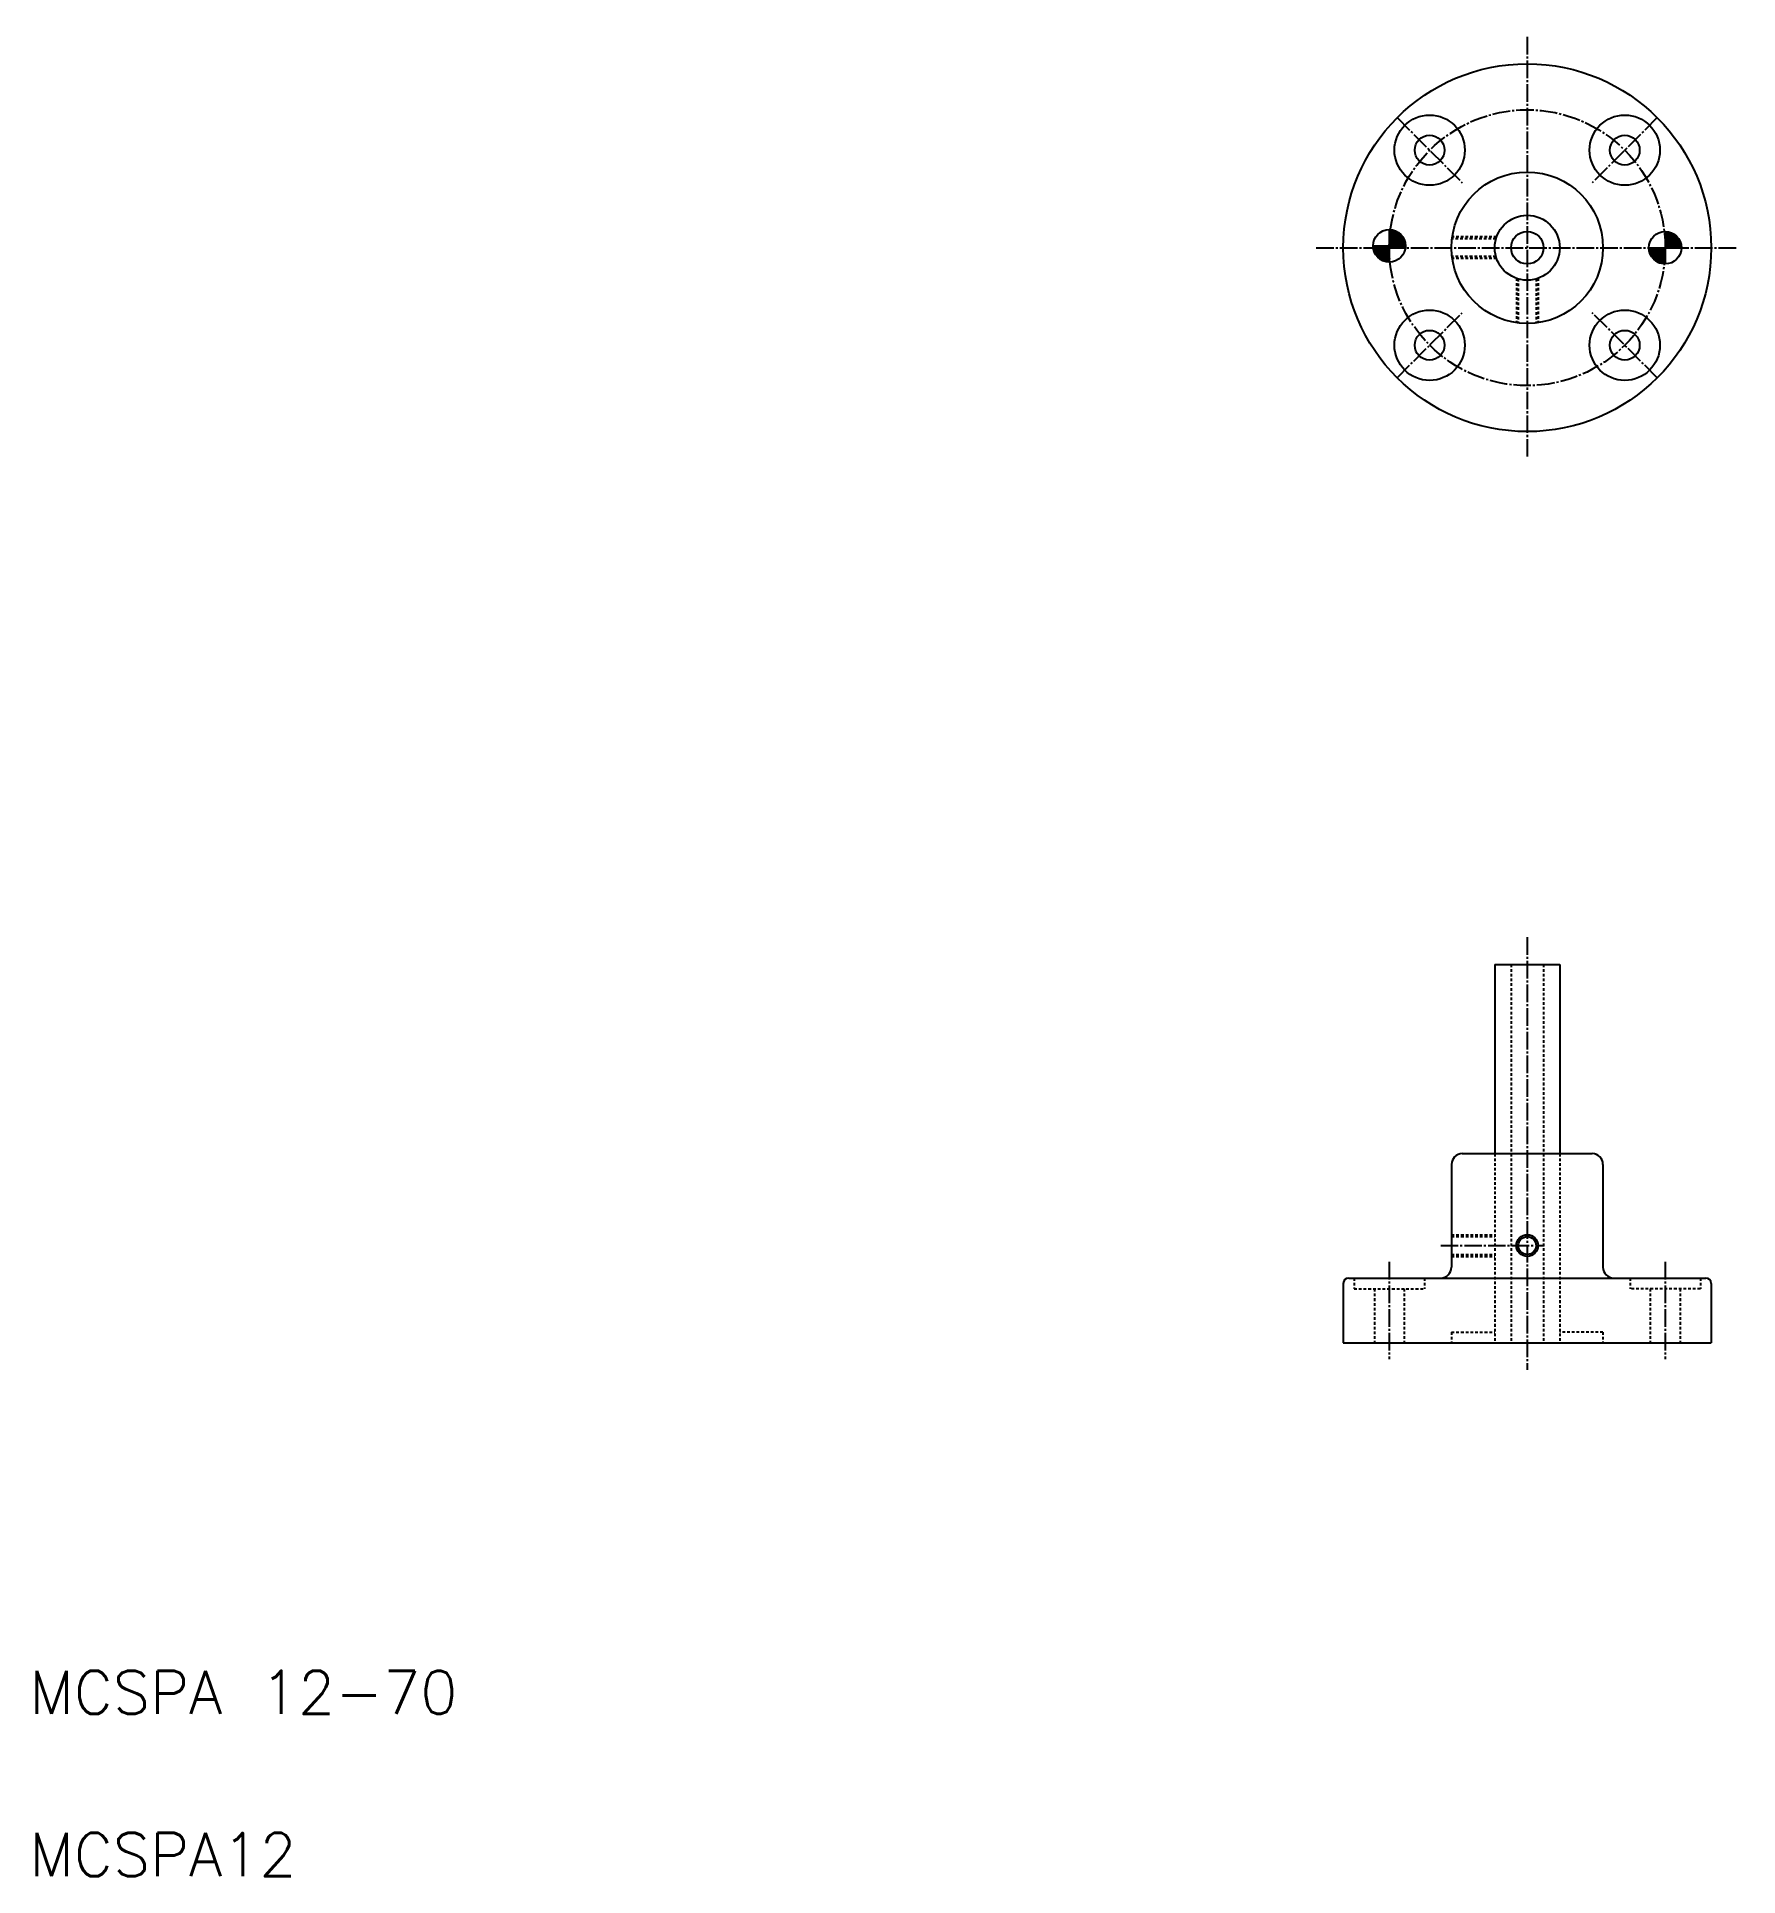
# Model space of a CAD drawing. Extents: x 21 to 336, y 20 to 360.
import ezdxf

# ---------------------------------------------------------------- set-up
doc = ezdxf.new("R2010")
doc.units = 0
doc.header["$LTSCALE"] = 0.25
doc.linetypes.add('CENTER', pattern=[17.5, 13, -1.5, 1.5, -1.5])
doc.linetypes.add('DASHED', pattern=[3.5, 2, -1.5])
doc.layers.get('0').update_dxf_attribs({"linetype": 'CONTINUOUS'})
doc.layers.add('CENTER', color=1, linetype='CENTER')
doc.styles.get("Standard").update_dxf_attribs({"font": 'txt', "bigfont": 'BIGFONT'})

msp = doc.modelspace()

# ---------------------------------------------------------------- linework, layer by layer
for p, q in [((271.37, 324.47), (271.37, 318.47)), ((271.37, 324.27), (272.44, 324.27)), ((271.37, 323.92), (273.09, 323.92)), ((271.37, 323.57), (273.51, 323.57)), ((271.37, 323.22), (273.8, 323.22)), ((322.37, 324.12), (322.37, 318.12)), ((322.37, 323.93), (323.44, 323.93)), ((322.37, 323.58), (324.09, 323.58)), ((322.37, 323.23), (324.51, 323.23)), ((268.37, 321.47), (274.37, 321.47)), ((268.39, 321.12), (271.37, 321.12)), ((268.45, 320.77), (271.37, 320.77)), ((268.55, 320.42), (271.37, 320.42)), ((268.71, 320.07), (271.37, 320.07)), ((268.93, 319.72), (271.37, 319.72)), ((271.37, 322.87), (274.02, 322.87)), ((271.37, 322.52), (274.18, 322.52)), ((271.37, 322.17), (274.28, 322.17)), ((271.37, 321.82), (274.35, 321.82)), ((271.37, 321.47), (274.37, 321.47)), ((319.37, 321.12), (325.37, 321.12)), ((319.39, 320.78), (322.37, 320.78)), ((319.45, 320.43), (322.37, 320.43)), ((319.55, 320.08), (322.37, 320.08)), ((319.71, 319.73), (322.37, 319.73)), ((322.37, 322.88), (324.8, 322.88)), ((322.37, 322.53), (325.02, 322.53)), ((322.37, 322.18), (325.18, 322.18)), ((322.37, 321.83), (325.28, 321.83)), ((322.37, 321.48), (325.35, 321.48)), ((322.37, 321.13), (325.37, 321.13)), ((269.22, 319.37), (271.37, 319.37)), ((269.63, 319.02), (271.37, 319.02)), ((270.28, 318.67), (271.37, 318.67)), ((287.11, 319.12), (287.11, 319.12)), ((289.16, 319.12), (289.16, 319.12)), ((319.93, 319.38), (322.37, 319.38)), ((320.22, 319.03), (322.37, 319.03)), ((320.63, 318.68), (322.37, 318.68)), ((321.28, 318.33), (322.37, 318.33)), ((290.87, 188.61), (302.87, 188.61)), ((290.87, 188.61), (290.87, 153.61)), ((302.87, 188.61), (302.87, 153.61)), ((284.87, 153.61), (308.87, 153.61)), ((282.87, 151.61), (282.87, 132.61)), ((310.87, 151.61), (310.87, 132.61)), ((262.87, 129.61), (262.87, 118.61)), ((263.87, 130.61), (329.87, 130.61)), ((330.87, 129.61), (330.87, 118.61)), ((262.87, 118.61), (330.87, 118.61))]:
    msp.add_line(p, q)
at = {"color": 3, "linetype": 'DASHED'}
for p, q in [((291.21, 323.12), (283.01, 323.12)), ((291.1, 322.77), (282.96, 322.77)), ((291.1, 319.47), (282.96, 319.47)), ((291.21, 319.12), (283.01, 319.12)), ((294.87, 315.47), (294.87, 307.27)), ((295.22, 315.36), (295.22, 307.22)), ((298.52, 315.36), (298.52, 307.22)), ((298.87, 315.47), (298.87, 307.27)), ((293.87, 188.61), (293.87, 118.61)), ((299.87, 188.61), (299.87, 118.61)), ((290.87, 153.61), (290.87, 118.61)), ((302.87, 153.61), (302.87, 118.61)), ((282.87, 138.61), (290.87, 138.61)), ((282.87, 138.26), (290.87, 138.26)), ((282.87, 134.96), (290.87, 134.96)), ((282.87, 134.61), (290.87, 134.61)), ((264.87, 130.61), (264.87, 128.61)), ((277.87, 130.61), (277.87, 128.61)), ((315.87, 130.61), (315.87, 128.61)), ((328.87, 130.61), (328.87, 128.61)), ((264.87, 128.61), (277.87, 128.61)), ((268.62, 128.61), (268.62, 118.61)), ((274.12, 128.61), (274.12, 118.61)), ((328.87, 128.61), (315.87, 128.61)), ((319.62, 128.61), (319.62, 118.61)), ((325.12, 128.61), (325.12, 118.61)), ((282.87, 120.61), (290.87, 120.61)), ((282.87, 120.61), (282.87, 118.61)), ((310.87, 120.61), (302.87, 120.61)), ((310.87, 120.61), (310.87, 118.61))]:
    msp.add_line(p, q, dxfattribs=at)
for centre, radius in [((296.87, 321.12), 34), ((278.83, 339.16), 6.5), ((314.9, 339.16), 6.5), ((278.83, 339.16), 2.75), ((314.9, 339.16), 2.75), ((296.87, 321.12), 14), ((296.87, 321.12), 6), ((271.37, 321.47), 3), ((296.87, 321.12), 3), ((322.37, 321.12), 3), ((278.83, 303.09), 6.5), ((314.9, 303.09), 6.5), ((278.83, 303.09), 2.75), ((314.9, 303.09), 2.75), ((296.87, 136.61), 1.65)]:
    msp.add_circle(centre, radius)
at = {"color": 3}
msp.add_circle((296.87, 136.61), 2, dxfattribs=at)
for centre, radius, start, end in [((284.87, 151.61), 2, 90, 180), ((308.87, 151.61), 2, 0, 90), ((263.87, 129.61), 1, 90, 180), ((280.87, 132.61), 2, 270, 360), ((312.87, 132.61), 2, 180, 270), ((329.87, 129.61), 1, 0, 90)]:
    msp.add_arc(centre, radius, start, end)
at = {"layer": 'CENTER', "color": 1, "linetype": 'CENTER'}
for p, q in [((296.87, 360.12), (296.87, 282.12)), ((272.82, 345.17), (284.84, 333.14)), ((320.91, 345.17), (308.89, 333.14)), ((257.87, 321.12), (335.87, 321.12)), ((272.82, 297.08), (284.84, 309.1)), ((320.91, 297.08), (308.89, 309.1)), ((296.87, 193.61), (296.87, 113.61)), ((280.87, 136.61), (300, 136.61)), ((271.37, 133.61), (271.37, 115.61)), ((322.37, 133.61), (322.37, 115.61))]:
    msp.add_line(p, q, dxfattribs=at)
msp.add_circle((296.87, 321.12), 25.5, dxfattribs=at)

# ---------------------------------------------------------------- texts
for s, p in [('MCSPA 12-70', (20, 50)), ('MCSPA12', (20, 20))]:
    msp.add_text(s, height=8).set_placement(p)

doc.saveas('drawing.dxf')
